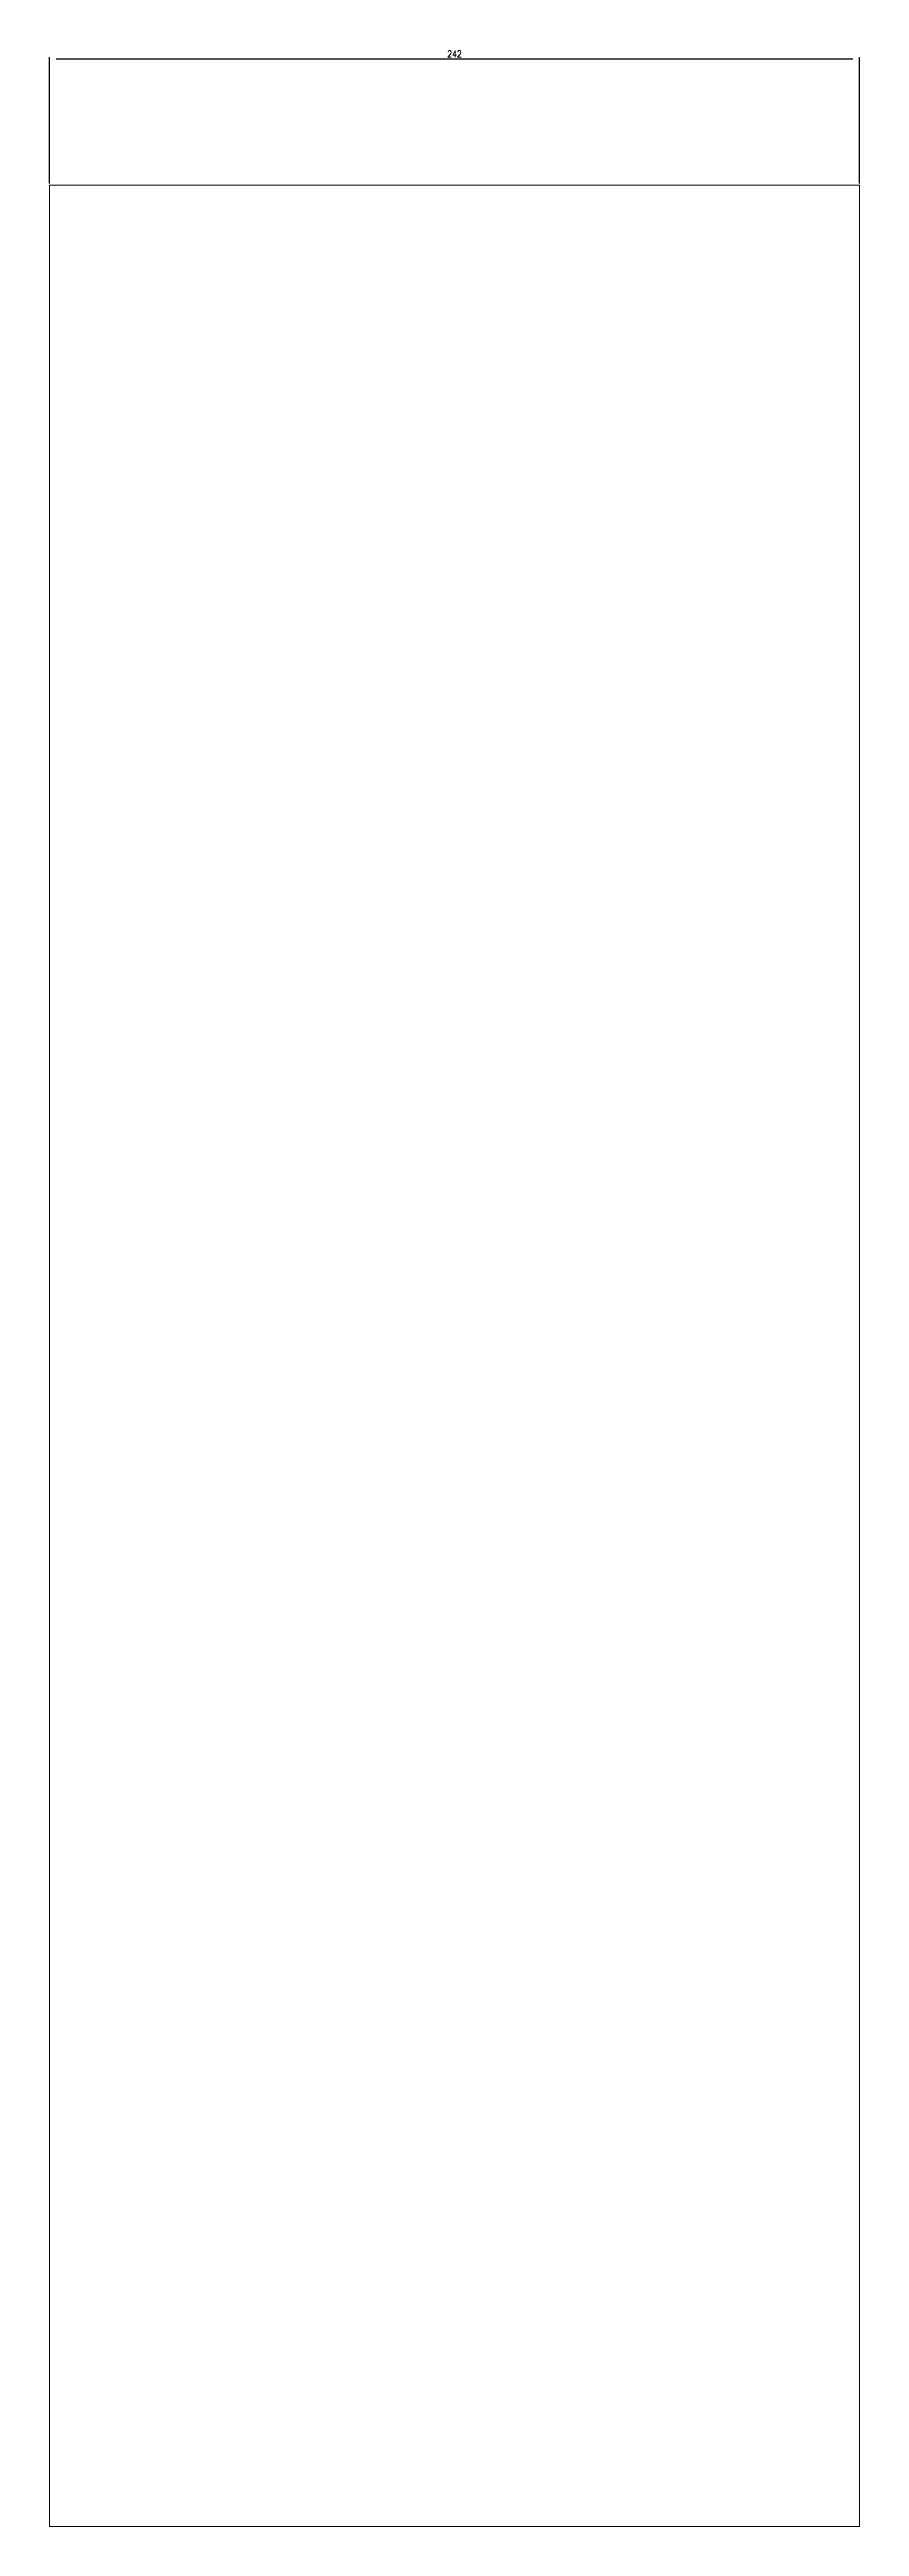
# Model space of a CAD drawing. Header units: millimetres. Extents: x 48729 to 52518, y -13032 to -10902.
# Drawn here: x 51618 to 51860, y -11905 to -11164 of the extents above; entities that cross this region are included whole.
import ezdxf

# ---------------------------------------------------------------- set-up
doc = ezdxf.new("R2010")
doc.units = ezdxf.units.MM
doc.layers.add('B2', color=255, linetype='Continuous')
doc.layers.add('DIM', color=4, linetype='Continuous')
doc.styles.get("Standard").update_dxf_attribs({"font": 'txt.shx', "width": 0.85, "bigfont": 'ctxt.shx'})
doc.dimstyles.new('T-2-WX', dxfattribs={"dimtxt": 2, "dimasz": 2, "dimexe": 0.5, "dimexo": 0.5, "dimgap": 0.5, "dimtad": 1, "dimtxsty": 'Standard', "dimblk": 'OPEN30', "dimcen": 0, "dimazin": 3, "dimtfac": 1, "dimtmove": 0, "dimatfit": 3, "dimldrblk": 'OPEN30', "dimlwd": -1, "dimlwe": -1})

# ---------------------------------------------------------------- blocks, each defined once
blk = doc.blocks.new('*D7596')
at = {"layer": 'Defpoints', "color": 0}
for p in [(51859.85, -11167.2), (51617.85, -11204.95), (51859.85, -11204.95)]:
    blk.add_point(p, dxfattribs=at)
at = {"layer": 'DIM', "color": 0}
for p, q in [((51617.85, -11204.45), (51617.85, -11166.7)), ((51619.85, -11167.2), (51857.85, -11167.2)), ((51859.85, -11204.45), (51859.85, -11166.7))]:
    blk.add_line(p, q, dxfattribs=at)
at = {"layer": 'DIM', "color": 0, "insert": (51738.85, -11165.7), "char_height": 2, "attachment_point": 5}
blk.add_mtext('242', dxfattribs=at)
blk = doc.blocks.new('_Open30')

msp = doc.modelspace()

# ---------------------------------------------------------------- linework, layer by layer
at = {"layer": 'B2', "linetype": 'Continuous', "lineweight": 13, "ltscale": 0.5, "elevation": 0}
msp.add_lwpolyline([(51859.853, -11204.948), (51859.853, -11904.948), (51617.853, -11904.948), (51617.853, -11204.948)], close=True, dxfattribs=at)

# ---------------------------------------------------------------- dimensions: what is measured, and where the dimension line sits
at = {"layer": 'DIM', "color": 94}
dim = msp.add_linear_dim(base=(51859.853, -11167.204), p1=(51617.853, -11204.948, 0), p2=(51859.853, -11204.948, 0), dimstyle='T-2-WX', dxfattribs=at)
dim.commit()
dim.dimension.update_dxf_attribs({"geometry": '*D7596', "text_midpoint": (51738.853, -11165.704)})

doc.saveas('drawing.dxf')
